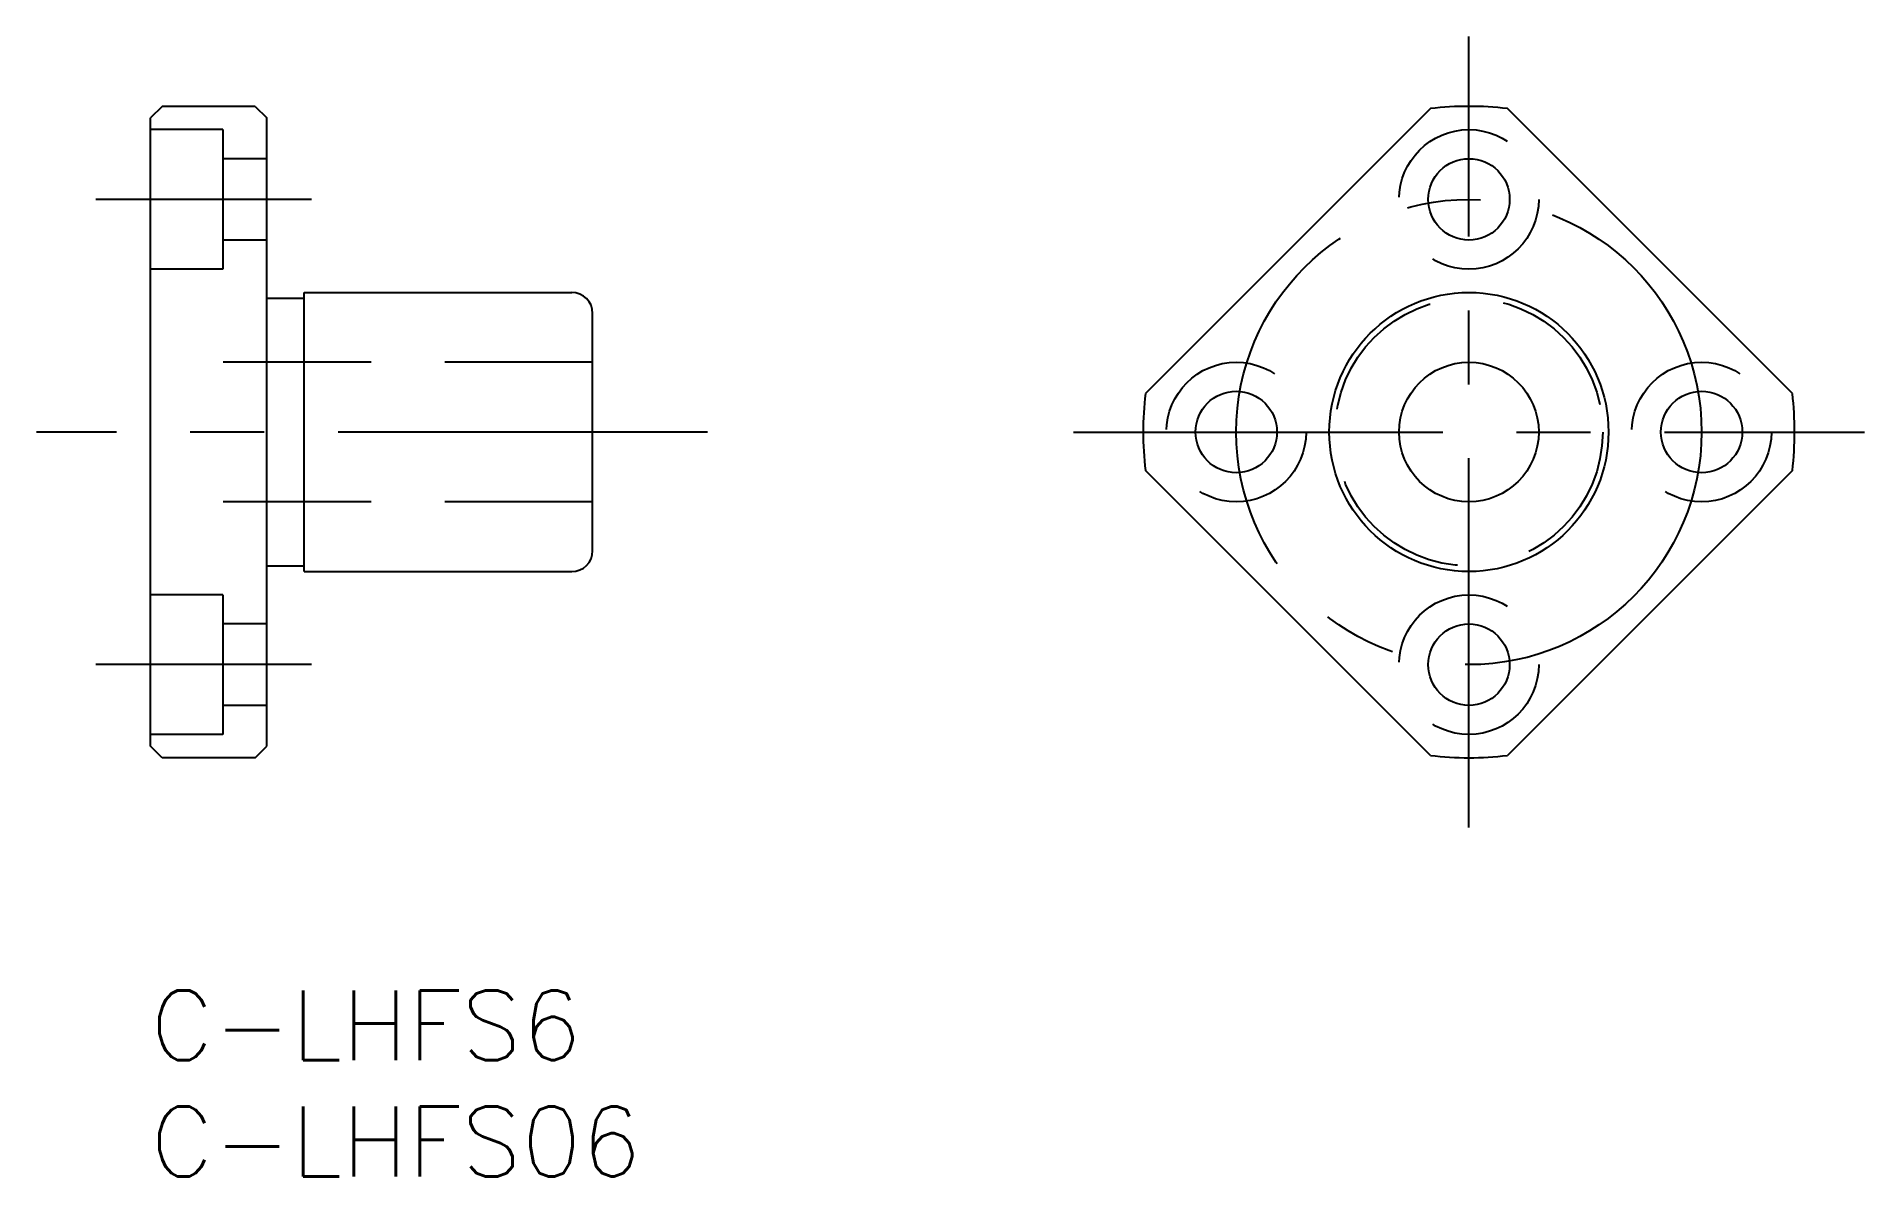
# Model space of a CAD drawing. Extents: x -4.9 to 73.7, y -8 to 41.
import ezdxf

# ---------------------------------------------------------------- set-up
doc = ezdxf.new("R2010")
doc.units = 0
doc.header["$LTSCALE"] = 0.5
doc.linetypes.add('CENTER', pattern=[50.8, 31.75, -6.35, 6.35, -6.35])
doc.linetypes.add('DASHED', pattern=[19.05, 12.7, -6.35])
for name, color, linetype in [('MSM_CENTER', 1, 'CENTER'), ('MSM_CONTINUOUS', 7, 'CONTINUOUS'), ('MSM_DASHED', 4, 'DASHED'), ('MSM_PART_NUMBER', 7, 'CONTINUOUS')]:
    doc.layers.add(name, color=color, linetype=linetype)
doc.styles.get("Standard").update_dxf_attribs({"font": 'txt.shx', "height": 1, "bigfont": 'bigfont.shx'})

# ---------------------------------------------------------------- blocks, each defined once
blk = doc.blocks.new('*U26')
at = {"layer": 'MSM_PART_NUMBER'}
blk.add_text('C-LHFS6', height=3, dxfattribs=at).set_placement((0, -3))
blk = doc.blocks.new('*U27')
at = {"layer": 'MSM_PART_NUMBER'}
blk.add_text('C-LHFS06', height=3, dxfattribs=at).set_placement((0, -8))

msp = doc.modelspace()

# ---------------------------------------------------------------- linework, layer by layer
at = {"layer": 'MSM_CENTER'}
for p, q in [((56.66, 7), (56.66, 41)), ((6.92, 34), (-2.347, 34)), ((23.933, 24), (-4.9, 24)), ((39.66, 24), (73.66, 24)), ((6.92, 14), (-2.347, 14))]:
    msp.add_line(p, q, dxfattribs=at)
msp.add_circle((56.66, 24), 10, dxfattribs=at)
at = {"layer": 'MSM_CONTINUOUS'}
for p, q in [((0.5, 38), (0, 37.5)), ((4.5, 38), (0.5, 38)), ((4.5, 38), (5, 37.5)), ((55.005, 37.902), (42.758, 25.654)), ((70.562, 25.654), (58.314, 37.902)), ((0, 10.5), (0, 37.5)), ((5, 10.5), (5, 37.5)), ((6.6, 30), (18.1, 30)), ((6.6, 18), (6.6, 30)), ((8.125, 30), (8.125, 30)), ((5, 29.75), (6.6, 29.75)), ((19, 18.9), (19, 29.1)), ((55.005, 10.098), (42.758, 22.346)), ((70.562, 22.346), (58.314, 10.098)), ((5, 18.25), (6.6, 18.25)), ((6.6, 18), (18.1, 18)), ((8.125, 18), (8.125, 18)), ((11.25, 18), (11.25, 18)), ((0.5, 10), (0, 10.5)), ((4.5, 10), (5, 10.5)), ((4.5, 10), (0.5, 10))]:
    msp.add_line(p, q, dxfattribs=at)
for centre, radius in [((56.66, 34), 1.75), ((56.66, 24), 6), ((56.66, 24), 3), ((46.66, 24), 1.75), ((66.66, 24), 1.75), ((56.66, 14), 1.75)]:
    msp.add_circle(centre, radius, dxfattribs=at)
for centre, radius, start, end in [((56.66, 24), 14, 83.21321, 96.78679), ((18.1, 29.1), 0.9, 0, 90), ((56.66, 24), 14, 173.21321, 186.78679), ((56.66, 24), 14, 353.21321, 6.78679), ((18.1, 18.9), 0.9, 270, 0), ((56.66, 24), 14, 263.21321, 276.78679)]:
    msp.add_arc(centre, radius, start, end, dxfattribs=at)
at = {"layer": 'MSM_DASHED'}
for p, q in [((3.1, 37), (0, 37)), ((3.1, 37), (3.1, 31)), ((5, 35.75), (3.1, 35.75)), ((5, 32.25), (3.1, 32.25)), ((3.1, 31), (0, 31)), ((19, 27), (0, 27)), ((19, 21), (0, 21)), ((3.1, 17), (0, 17)), ((3.1, 17), (3.1, 11)), ((5, 15.75), (3.1, 15.75)), ((5, 12.25), (3.1, 12.25)), ((3.1, 11), (0, 11))]:
    msp.add_line(p, q, dxfattribs=at)
for centre, radius in [((56.66, 34), 3), ((56.66, 24), 5.75), ((46.66, 24), 3), ((66.66, 24), 3), ((56.66, 14), 3)]:
    msp.add_circle(centre, radius, dxfattribs=at)

# ---------------------------------------------------------------- block references
at = {"layer": 'MSM_CONTINUOUS'}
for name in ['*U26', '*U27']:
    msp.add_blockref(name, (0, 0), dxfattribs=at)

doc.saveas('drawing.dxf')
